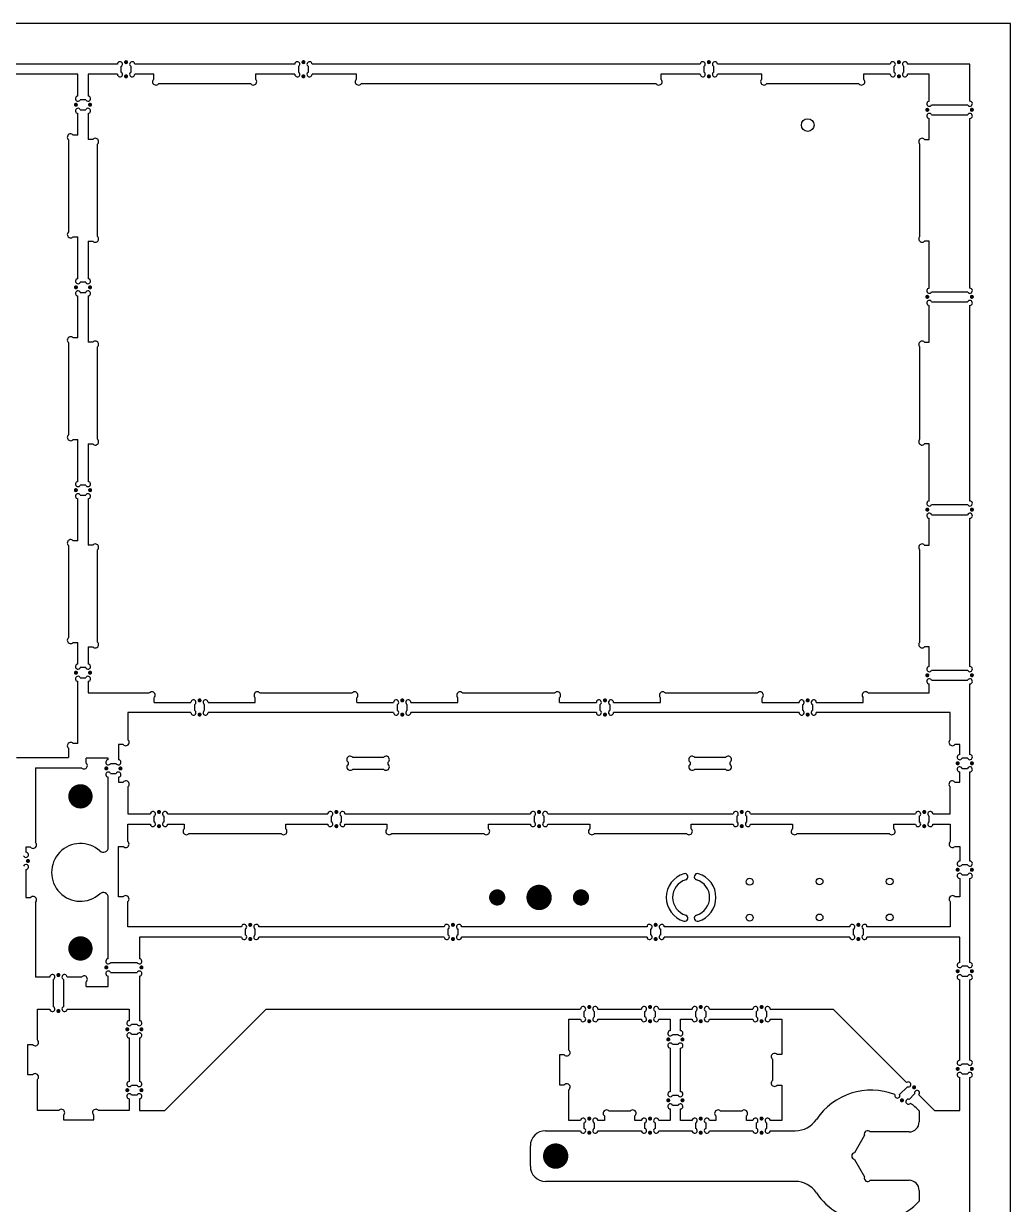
# Model space of a CAD drawing. Extents: x 0 to 18, y 0 to 24.
# Drawn here: x 8.26 to 18, y 12.36 to 24 of the extents above; entities that cross this region are included whole.
import ezdxf

# ---------------------------------------------------------------- set-up
doc = ezdxf.new("R2010")
doc.units = 0
doc.layers.add('20', color=7, linetype='CONTINUOUS')

msp = doc.modelspace()

# ---------------------------------------------------------------- linework, layer by layer
at = {"layer": '20'}
for p, q in [((18, 24), (0, 24)), ((18, 0), (18, 24)), ((9.19, 23.6), (7.835, 23.6)), ((9.19, 23.6), (9.19, 23.6)), ((9.225, 23.577087), (9.225, 23.522913)), ((9.325, 23.522913), (9.325, 23.577087)), ((10.94, 23.6), (9.36, 23.6)), ((10.94, 23.6), (10.94, 23.6)), ((10.975, 23.577087), (10.975, 23.522913)), ((11.075, 23.522913), (11.075, 23.577087)), ((14.94, 23.6), (11.11, 23.6)), ((14.94, 23.6), (14.94, 23.6)), ((14.975, 23.577087), (14.975, 23.522913)), ((15.075, 23.522913), (15.075, 23.577087)), ((16.815, 23.6), (15.11, 23.6)), ((16.815, 23.6), (16.815, 23.6)), ((16.85, 23.577087), (16.85, 23.522913)), ((16.95, 23.522913), (16.95, 23.577087)), ((17.6, 23.6), (16.985, 23.6)), ((17.6, 23.235), (17.6, 23.6)), ((8.8, 23.5), (7.835, 23.5)), ((8.8, 23.285), (8.8, 23.5)), ((9.19, 23.5), (8.9, 23.5)), ((8.9, 23.5), (8.9, 23.285)), ((9.549, 23.5), (9.36, 23.5)), ((9.36, 23.5), (9.36, 23.5)), ((9.549, 23.453249), (9.549, 23.5)), ((10.504751, 23.407), (9.595249, 23.407)), ((10.551, 23.5), (10.551, 23.453249)), ((10.94, 23.5), (10.551, 23.5)), ((11.549, 23.5), (11.11, 23.5)), ((11.11, 23.5), (11.11, 23.5)), ((11.549, 23.453249), (11.549, 23.5)), ((14.504751, 23.407), (11.595249, 23.407)), ((14.551, 23.5), (14.551, 23.453249)), ((14.94, 23.5), (14.551, 23.5)), ((15.549, 23.5), (15.11, 23.5)), ((15.11, 23.5), (15.11, 23.5)), ((15.549, 23.453249), (15.549, 23.5)), ((16.504751, 23.407), (15.595249, 23.407)), ((16.551, 23.5), (16.551, 23.453249)), ((16.815, 23.5), (16.551, 23.5)), ((17.2, 23.5), (16.985, 23.5)), ((16.985, 23.5), (16.985, 23.5)), ((17.2, 23.235), (17.2, 23.5)), ((8.9, 23.285), (8.9, 23.285)), ((8.877087, 23.25), (8.822913, 23.25)), ((17.222913, 23.2), (17.577087, 23.2)), ((17.6, 23.235), (17.6, 23.235)), ((8.8, 22.901), (8.8, 23.115)), ((8.8, 23.115), (8.8, 23.115)), ((8.822913, 23.15), (8.877087, 23.15)), ((8.9, 23.115), (8.9, 22.858)), ((17.2, 22.858), (17.2, 23.065)), ((17.2, 23.065), (17.2, 23.065)), ((17.222913, 23.1), (17.577087, 23.1)), ((17.6, 21.391), (17.6, 23.065)), ((8.707, 22.8545), (8.707, 21.9455)), ((8.8, 22.901), (8.7535, 22.901)), ((8.9465, 22.858), (8.9, 22.858)), ((17.1535, 22.858), (17.2, 22.858)), ((8.993, 21.9025), (8.993, 22.8115)), ((17.107, 21.9025), (17.107, 22.8115)), ((8.7535, 21.899), (8.8, 21.899)), ((8.8, 21.485), (8.8, 21.899)), ((8.9, 21.856), (8.9465, 21.856)), ((8.9, 21.856), (8.9, 21.485)), ((17.2, 21.856), (17.1535, 21.856)), ((17.2, 21.391), (17.2, 21.856)), ((8.877087, 21.45), (8.822913, 21.45)), ((8.9, 21.485), (8.9, 21.485)), ((8.8, 20.901), (8.8, 21.315)), ((8.8, 21.315), (8.8, 21.315)), ((8.822913, 21.35), (8.877087, 21.35)), ((8.9, 21.315), (8.9, 20.858)), ((17.222913, 21.356), (17.577087, 21.356)), ((17.6, 21.391), (17.6, 21.391)), ((17.2, 20.858), (17.2, 21.221)), ((17.2, 21.221), (17.2, 21.221)), ((17.222913, 21.256), (17.577087, 21.256)), ((17.6, 19.293), (17.6, 21.221)), ((8.707, 20.8545), (8.707, 19.9455)), ((8.8, 20.901), (8.7535, 20.901)), ((8.9465, 20.858), (8.9, 20.858)), ((17.1535, 20.858), (17.2, 20.858)), ((8.993, 19.9025), (8.993, 20.8115)), ((17.107, 19.9025), (17.107, 20.8115)), ((8.7535, 19.899), (8.8, 19.899)), ((8.8, 19.485), (8.8, 19.899)), ((8.9, 19.856), (8.9465, 19.856)), ((8.9, 19.856), (8.9, 19.485)), ((17.2, 19.856), (17.1535, 19.856)), ((17.2, 19.293), (17.2, 19.856)), ((8.877087, 19.45), (8.822913, 19.45)), ((8.9, 19.485), (8.9, 19.485)), ((8.822913, 19.35), (8.877087, 19.35)), ((8.8, 18.901), (8.8, 19.315)), ((8.8, 19.315), (8.8, 19.315)), ((8.9, 19.315), (8.9, 18.858)), ((17.222913, 19.258), (17.577087, 19.258)), ((17.6, 19.293), (17.6, 19.293)), ((17.2, 18.858), (17.2, 19.123)), ((17.2, 19.123), (17.2, 19.123)), ((17.222913, 19.158), (17.577087, 19.158)), ((17.6, 17.66), (17.6, 19.123)), ((8.8, 18.901), (8.7535, 18.901)), ((8.707, 18.8545), (8.707, 17.9455)), ((8.9465, 18.858), (8.9, 18.858)), ((8.993, 17.9025), (8.993, 18.8115)), ((17.107, 17.9025), (17.107, 18.8115)), ((17.1535, 18.858), (17.2, 18.858)), ((8.7535, 17.899), (8.8, 17.899)), ((8.8, 17.685), (8.8, 17.899)), ((8.9, 17.856), (8.9465, 17.856)), ((8.9, 17.856), (8.9, 17.685)), ((17.2, 17.856), (17.1535, 17.856)), ((17.2, 17.66), (17.2, 17.856)), ((8.877087, 17.65), (8.822913, 17.65)), ((8.9, 17.685), (8.9, 17.685)), ((17.222913, 17.625), (17.577087, 17.625)), ((17.6, 17.66), (17.6, 17.66)), ((8.8, 16.901), (8.8, 17.515)), ((8.8, 17.515), (8.8, 17.515)), ((8.822913, 17.55), (8.877087, 17.55)), ((8.9, 17.515), (8.9, 17.4)), ((17.2, 17.4), (17.2, 17.49)), ((17.2, 17.49), (17.2, 17.49)), ((17.222913, 17.525), (17.577087, 17.525)), ((17.6, 16.792), (17.6, 17.49)), ((8.9, 17.4), (9.5045, 17.4)), ((9.551, 17.307), (9.551, 17.3535)), ((10.549, 17.307), (10.549, 17.3535)), ((10.5955, 17.4), (11.5045, 17.4)), ((11.551, 17.307), (11.551, 17.3535)), ((12.549, 17.307), (12.549, 17.3535)), ((12.5955, 17.4), (13.5045, 17.4)), ((13.551, 17.307), (13.551, 17.3535)), ((14.549, 17.307), (14.549, 17.3535)), ((14.5955, 17.4), (15.5045, 17.4)), ((15.551, 17.307), (15.551, 17.3535)), ((16.549, 17.307), (16.549, 17.3535)), ((16.5955, 17.4), (17.2, 17.4)), ((9.551, 17.307), (9.915, 17.307)), ((9.915, 17.307), (9.915, 17.307)), ((9.95, 17.284087), (9.95, 17.229913)), ((10.05, 17.229913), (10.05, 17.284087)), ((10.085, 17.307), (10.549, 17.307)), ((11.551, 17.307), (11.915, 17.307)), ((11.915, 17.307), (11.915, 17.307)), ((11.95, 17.284087), (11.95, 17.229913)), ((12.05, 17.229913), (12.05, 17.284087)), ((12.085, 17.307), (12.549, 17.307)), ((13.551, 17.307), (13.915, 17.307)), ((13.915, 17.307), (13.915, 17.307)), ((13.95, 17.284087), (13.95, 17.229913)), ((14.05, 17.229913), (14.05, 17.284087)), ((14.085, 17.307), (14.549, 17.307)), ((15.551, 17.307), (15.915, 17.307)), ((15.915, 17.307), (15.915, 17.307)), ((15.95, 17.284087), (15.95, 17.229913)), ((16.05, 17.229913), (16.05, 17.284087)), ((16.085, 17.307), (16.549, 17.307)), ((9.293, 17.207), (9.293, 16.939749)), ((9.915, 17.207), (9.293, 17.207)), ((11.915, 17.207), (10.085, 17.207)), ((10.085, 17.207), (10.085, 17.207)), ((13.915, 17.207), (12.085, 17.207)), ((12.085, 17.207), (12.085, 17.207)), ((15.915, 17.207), (14.085, 17.207)), ((14.085, 17.207), (14.085, 17.207)), ((17.407, 17.207), (16.085, 17.207)), ((16.085, 17.207), (16.085, 17.207)), ((17.407, 16.939749), (17.407, 17.207)), ((8.8, 16.901), (8.7535, 16.901)), ((9.2, 16.8935), (9.2, 16.741)), ((9.246751, 16.8935), (9.2, 16.8935)), ((17.5, 16.8935), (17.453249, 16.8935)), ((17.5, 16.792), (17.5, 16.8935)), ((8.707, 16.8545), (8.707, 16.763)), ((17.6, 16.792), (17.6, 16.792)), ((8.1955, 16.763), (8.707, 16.763)), ((8.38, 16.663), (8.38, 15.9265)), ((8.38, 16.663), (8.8355, 16.663)), ((8.882, 16.7095), (8.882, 16.756)), ((9.1, 16.756), (8.882, 16.756)), ((9.1, 16.741), (9.1, 16.756)), ((9.122913, 16.706), (9.177087, 16.706)), ((9.2, 16.741), (9.2, 16.741)), ((11.465, 16.717251), (11.465, 16.696749)), ((11.813751, 16.7635), (11.511249, 16.7635)), ((11.511249, 16.6505), (11.813751, 16.6505)), ((11.86, 16.696749), (11.86, 16.717251)), ((14.84, 16.717251), (14.84, 16.696749)), ((15.188751, 16.7635), (14.886249, 16.7635)), ((14.886249, 16.6505), (15.188751, 16.6505)), ((15.235, 16.696749), (15.235, 16.717251)), ((17.577087, 16.757), (17.522913, 16.757)), ((17.522913, 16.657), (17.577087, 16.657)), ((9.1, 15.879193), (9.1, 16.571)), ((9.1, 16.571), (9.1, 16.571)), ((9.122913, 16.606), (9.177087, 16.606)), ((9.2, 16.571), (9.2, 16.5205)), ((17.5, 16.5205), (17.5, 16.622)), ((17.5, 16.622), (17.5, 16.622)), ((17.6, 15.742), (17.6, 16.622)), ((9.2, 16.5205), (9.246751, 16.5205)), ((9.293, 16.474251), (9.293, 16.207)), ((17.407, 16.207), (17.407, 16.474251)), ((17.453249, 16.5205), (17.5, 16.5205)), ((9.293, 16.207), (9.515, 16.207)), ((9.515, 16.207), (9.515, 16.207)), ((9.55, 16.184087), (9.55, 16.129913)), ((9.65, 16.129913), (9.65, 16.184087)), ((9.685, 16.207), (11.265, 16.207)), ((11.265, 16.207), (11.265, 16.207)), ((11.3, 16.184087), (11.3, 16.129913)), ((11.4, 16.129913), (11.4, 16.184087)), ((11.435, 16.207), (13.265, 16.207)), ((13.265, 16.207), (13.265, 16.207)), ((13.3, 16.184087), (13.3, 16.129913)), ((13.4, 16.129913), (13.4, 16.184087)), ((13.435, 16.207), (15.265, 16.207)), ((15.265, 16.207), (15.265, 16.207)), ((15.3, 16.184087), (15.3, 16.129913)), ((15.4, 16.129913), (15.4, 16.184087)), ((15.435, 16.207), (17.065, 16.207)), ((17.065, 16.207), (17.065, 16.207)), ((17.1, 16.184087), (17.1, 16.129913)), ((17.2, 16.129913), (17.2, 16.184087)), ((17.235, 16.207), (17.407, 16.207)), ((9.293, 15.9345), (9.293, 16.107)), ((9.293, 16.107), (9.515, 16.107)), ((9.685, 16.107), (9.685, 16.107)), ((9.685, 16.107), (9.849, 16.107)), ((9.849, 16.107), (9.849, 16.0605)), ((10.851, 16.0605), (10.851, 16.107)), ((10.851, 16.107), (11.265, 16.107)), ((11.435, 16.107), (11.435, 16.107)), ((11.435, 16.107), (11.849, 16.107)), ((11.849, 16.107), (11.849, 16.0605)), ((12.851, 16.0605), (12.851, 16.107)), ((12.851, 16.107), (13.265, 16.107)), ((13.435, 16.107), (13.435, 16.107)), ((13.435, 16.107), (13.849, 16.107)), ((13.849, 16.107), (13.849, 16.0605)), ((14.851, 16.0605), (14.851, 16.107)), ((14.851, 16.107), (15.265, 16.107)), ((15.435, 16.107), (15.435, 16.107)), ((15.435, 16.107), (15.849, 16.107)), ((15.849, 16.107), (15.849, 16.0605)), ((16.851, 16.0605), (16.851, 16.107)), ((16.851, 16.107), (17.065, 16.107)), ((17.235, 16.107), (17.235, 16.107)), ((17.235, 16.107), (17.407, 16.107)), ((17.407, 16.107), (17.407, 15.9345)), ((9.8955, 16.014), (10.8045, 16.014)), ((11.8955, 16.014), (12.8045, 16.014)), ((13.8955, 16.014), (14.8045, 16.014)), ((15.8955, 16.014), (16.8045, 16.014)), ((8.287, 15.88), (8.287, 15.829)), ((8.3335, 15.88), (8.287, 15.88)), ((9.2, 15.39), (9.2, 15.888)), ((9.2, 15.888), (9.2465, 15.888)), ((17.4535, 15.888), (17.5, 15.888)), ((17.5, 15.888), (17.5, 15.742)), ((8.287, 15.829), (8.287, 15.829)), ((17.6, 15.742), (17.6, 15.742)), ((8.287, 15.659), (8.287, 15.382)), ((17.577087, 15.707), (17.522913, 15.707)), ((17.522913, 15.607), (17.577087, 15.607)), ((17.5, 15.572), (17.5, 15.572)), ((17.5, 15.572), (17.5, 15.39)), ((17.6, 14.742), (17.6, 15.572)), ((8.287, 15.382), (8.3335, 15.382)), ((9.1, 14.779), (9.1, 15.382807)), ((9.2465, 15.39), (9.2, 15.39)), ((17.5, 15.39), (17.4535, 15.39)), ((8.38, 15.3355), (8.38, 14.599)), ((9.293, 15.094), (9.293, 15.3435)), ((17.407, 15.3435), (17.407, 15.094)), ((10.415, 15.094), (9.293, 15.094)), ((10.415, 15.094), (10.415, 15.094)), ((10.45, 15.071087), (10.45, 15.016913)), ((10.55, 15.016913), (10.55, 15.071087)), ((12.415, 15.094), (10.585, 15.094)), ((12.415, 15.094), (12.415, 15.094)), ((12.45, 15.071087), (12.45, 15.016913)), ((12.55, 15.016913), (12.55, 15.071087)), ((14.415, 15.094), (12.585, 15.094)), ((14.415, 15.094), (14.415, 15.094)), ((14.45, 15.071087), (14.45, 15.016913)), ((14.55, 15.016913), (14.55, 15.071087)), ((16.415, 15.094), (14.585, 15.094)), ((16.415, 15.094), (16.415, 15.094)), ((16.45, 15.071087), (16.45, 15.016913)), ((16.55, 15.016913), (16.55, 15.071087)), ((17.407, 15.094), (16.585, 15.094)), ((9.407, 14.994), (9.407, 14.779)), ((10.415, 14.994), (9.407, 14.994)), ((12.415, 14.994), (10.585, 14.994)), ((10.585, 14.994), (10.585, 14.994)), ((14.415, 14.994), (12.585, 14.994)), ((12.585, 14.994), (12.585, 14.994)), ((16.415, 14.994), (14.585, 14.994)), ((14.585, 14.994), (14.585, 14.994)), ((17.5, 14.994), (16.585, 14.994)), ((16.585, 14.994), (16.585, 14.994)), ((17.5, 14.742), (17.5, 14.994)), ((9.122913, 14.744), (9.384087, 14.744)), ((9.407, 14.779), (9.407, 14.779)), ((17.577087, 14.707), (17.522913, 14.707)), ((17.6, 14.742), (17.6, 14.742)), ((8.52275, 14.599), (8.38, 14.599)), ((8.52275, 14.599), (8.52275, 14.599)), ((8.55775, 14.306913), (8.55775, 14.576087)), ((8.65775, 14.576087), (8.65775, 14.306913)), ((8.8355, 14.599), (8.69275, 14.599)), ((9.1, 14.506), (9.1, 14.609)), ((9.1, 14.609), (9.1, 14.609)), ((9.122913, 14.644), (9.384087, 14.644)), ((9.407, 14.609), (9.407, 14.169)), ((17.5, 13.779), (17.5, 14.572)), ((17.5, 14.572), (17.5, 14.572)), ((17.522913, 14.607), (17.577087, 14.607)), ((17.6, 13.779), (17.6, 14.572)), ((8.882, 14.506), (8.882, 14.5525)), ((8.882, 14.506), (9.1, 14.506)), ((8.4, 13.9795), (8.4, 14.284)), ((8.4, 14.284), (8.52275, 14.284)), ((8.69275, 14.284), (8.69275, 14.284)), ((8.69275, 14.284), (9.307, 14.284)), ((9.307, 14.284), (9.307, 14.169)), ((9.657, 13.284), (10.657, 14.284)), ((10.657, 14.284), (13.759831, 14.284)), ((13.759831, 14.284), (13.759831, 14.284)), ((13.794831, 14.206913), (13.794831, 14.261087)), ((13.894831, 14.261087), (13.894831, 14.206913)), ((13.929831, 14.284), (14.359831, 14.284)), ((14.359831, 14.284), (14.359831, 14.284)), ((14.394831, 14.206913), (14.394831, 14.261087)), ((14.494831, 14.261087), (14.494831, 14.206913)), ((14.529831, 14.284), (14.859831, 14.284)), ((14.859831, 14.284), (14.859831, 14.284)), ((14.894831, 14.206913), (14.894831, 14.261087)), ((14.994831, 14.261087), (14.994831, 14.206913)), ((15.029831, 14.284), (15.459831, 14.284)), ((15.459831, 14.284), (15.459831, 14.284)), ((15.494831, 14.206913), (15.494831, 14.261087)), ((15.594831, 14.261087), (15.594831, 14.206913)), ((15.629831, 14.284), (16.25, 14.284)), ((16.25, 14.284), (16.976084, 13.557916)), ((9.329913, 14.134), (9.384087, 14.134)), ((9.407, 14.169), (9.407, 14.169)), ((13.644831, 13.8795), (13.644831, 14.184)), ((13.644831, 14.184), (13.759831, 14.184)), ((13.929831, 14.184), (13.929832, 14.184)), ((13.929832, 14.184), (14.359831, 14.184)), ((14.529831, 14.184), (14.529832, 14.184)), ((14.529832, 14.184), (14.644831, 14.184)), ((14.644831, 14.184), (14.644831, 14.069)), ((14.744831, 14.069), (14.744831, 14.184)), ((14.744831, 14.184), (14.859831, 14.184)), ((15.029831, 14.184), (15.029832, 14.184)), ((15.029832, 14.184), (15.459831, 14.184)), ((15.629831, 14.184), (15.629832, 14.184)), ((15.629832, 14.184), (15.744831, 14.184)), ((15.744831, 14.184), (15.744831, 13.835)), ((9.307, 13.999), (9.307, 13.999)), ((9.307, 13.999), (9.307, 13.569)), ((9.384087, 14.034), (9.329913, 14.034)), ((9.407, 13.999), (9.407, 13.569)), ((14.667744, 14.034), (14.721919, 14.034)), ((8.307, 13.635), (8.307, 13.933)), ((8.307, 13.933), (8.3535, 13.933)), ((14.644831, 13.899), (14.644831, 13.899)), ((14.644831, 13.899), (14.644831, 13.469)), ((14.721919, 13.934), (14.667744, 13.934)), ((14.744831, 13.469), (14.744831, 13.899)), ((13.551831, 13.833), (13.551831, 13.535)), ((13.598331, 13.833), (13.551831, 13.833)), ((15.651831, 13.7885), (15.651831, 13.5795)), ((15.744831, 13.835), (15.698331, 13.835)), ((17.522913, 13.744), (17.577087, 13.744)), ((17.6, 13.779), (17.6, 13.779)), ((8.3535, 13.635), (8.307, 13.635)), ((17.522913, 13.644), (17.577087, 13.644)), ((8.4, 13.284), (8.4, 13.5885)), ((9.329913, 13.534), (9.384087, 13.534)), ((9.407, 13.569), (9.407, 13.569)), ((13.551831, 13.535), (13.598331, 13.535)), ((15.698331, 13.533), (15.744831, 13.533)), ((15.744831, 13.533), (15.744831, 13.184)), ((16.907364, 13.439698), (16.984631, 13.516965)), ((17.5, 13.284), (17.5, 13.609)), ((17.5, 13.609), (17.5, 13.609)), ((17.6, 11.881218), (17.6, 13.609)), ((9.307, 13.399), (9.307, 13.399)), ((9.307, 13.399), (9.307, 13.284)), ((9.384087, 13.434), (9.329913, 13.434)), ((9.407, 13.399), (9.407, 13.284)), ((13.644831, 13.184), (13.644831, 13.4885)), ((14.667744, 13.434), (14.721919, 13.434)), ((17.055342, 13.446255), (17.002587, 13.3935)), ((17.096292, 13.437708), (17.25, 13.284)), ((8.6115, 13.284), (8.4, 13.284)), ((9.307, 13.284), (9.0025, 13.284)), ((9.407, 13.284), (9.657, 13.284)), ((14.249331, 13.277), (14.040331, 13.277)), ((14.644831, 13.299), (14.644831, 13.299)), ((14.644831, 13.299), (14.644831, 13.184)), ((14.721919, 13.334), (14.667744, 13.334)), ((14.744831, 13.184), (14.744831, 13.299)), ((15.349331, 13.277), (15.140331, 13.277)), ((17.1, 13.278781), (17.1, 13.17272)), ((17.25, 13.284), (17.5, 13.284)), ((8.658, 13.2375), (8.658, 13.191)), ((8.658, 13.191), (8.956, 13.191)), ((8.956, 13.191), (8.956, 13.2375)), ((13.759831, 13.184), (13.644831, 13.184)), ((13.759831, 13.184), (13.759831, 13.184)), ((13.794831, 13.106913), (13.794831, 13.161087)), ((13.894831, 13.161087), (13.894831, 13.106913)), ((13.993831, 13.184), (13.929831, 13.184)), ((13.993831, 13.2305), (13.993831, 13.184)), ((14.295831, 13.184), (14.295831, 13.2305)), ((14.359831, 13.184), (14.295831, 13.184)), ((14.359831, 13.184), (14.359831, 13.184)), ((14.394831, 13.106913), (14.394831, 13.161087)), ((14.494831, 13.161087), (14.494831, 13.106913)), ((14.644831, 13.184), (14.529831, 13.184)), ((14.859831, 13.184), (14.744831, 13.184)), ((14.859831, 13.184), (14.859831, 13.184)), ((14.894831, 13.106913), (14.894831, 13.161087)), ((14.994831, 13.161087), (14.994831, 13.106913)), ((15.093831, 13.184), (15.029831, 13.184)), ((15.093831, 13.2305), (15.093831, 13.184)), ((15.395831, 13.184), (15.395831, 13.2305)), ((15.459831, 13.184), (15.395831, 13.184)), ((15.459831, 13.184), (15.459831, 13.184)), ((15.494831, 13.106913), (15.494831, 13.161087)), ((15.594831, 13.161087), (15.594831, 13.106913)), ((15.744831, 13.184), (15.629831, 13.184)), ((13.413656, 13.084), (13.759831, 13.084)), ((13.929831, 13.084), (13.929832, 13.084)), ((13.929832, 13.084), (14.359831, 13.084)), ((14.529831, 13.084), (14.529832, 13.084)), ((14.529832, 13.084), (14.859831, 13.084)), ((15.029831, 13.084), (15.029832, 13.084)), ((15.029832, 13.084), (15.459831, 13.084)), ((15.629831, 13.084), (15.629832, 13.084)), ((15.629832, 13.084), (15.877675, 13.084)), ((16.560599, 13.040093), (16.461402, 12.86646)), ((17, 13.07272), (16.616816, 13.07272)), ((13.263656, 12.734), (13.263656, 12.934)), ((16.461402, 12.80154), (16.560599, 12.627907)), ((15.877675, 12.584), (13.413656, 12.584)), ((16.616816, 12.59528), (17, 12.59528)), ((17.1, 12.49528), (17.1, 12.389219))]:
    msp.add_line(p, q, dxfattribs=at)
for points, const_width in [([(9.275, 23.61, 1), (9.275, 23.63, 1), (9.275, 23.61)], 0.02), ([(11.025, 23.61, 1), (11.025, 23.63, 1), (11.025, 23.61)], 0.02), ([(15.025, 23.61, 1), (15.025, 23.63, 1), (15.025, 23.61)], 0.02), ([(16.9, 23.61, 1), (16.9, 23.63, 1), (16.9, 23.61)], 0.02), ([(9.275, 23.47, 1), (9.275, 23.49, 1), (9.275, 23.47)], 0.02), ([(11.025, 23.47, 1), (11.025, 23.49, 1), (11.025, 23.47)], 0.02), ([(15.025, 23.47, 1), (15.025, 23.49, 1), (15.025, 23.47)], 0.02), ([(16.9, 23.47, 1), (16.9, 23.49, 1), (16.9, 23.47)], 0.02), ([(8.78, 23.19, 1), (8.78, 23.21, 1), (8.78, 23.19)], 0.02), ([(8.92, 23.19, 1), (8.92, 23.21, 1), (8.92, 23.19)], 0.02), ([(17.18, 23.14, 1), (17.18, 23.16, 1), (17.18, 23.14)], 0.02), ([(17.62, 23.14, 1), (17.62, 23.16, 1), (17.62, 23.14)], 0.02), ([(8.78, 21.39, 1), (8.78, 21.41, 1), (8.78, 21.39)], 0.02), ([(8.92, 21.39, 1), (8.92, 21.41, 1), (8.92, 21.39)], 0.02), ([(17.18, 21.296, 1), (17.18, 21.316, 1), (17.18, 21.296)], 0.02), ([(17.62, 21.296, 1), (17.62, 21.316, 1), (17.62, 21.296)], 0.02), ([(8.78, 19.39, 1), (8.78, 19.41, 1), (8.78, 19.39)], 0.02), ([(8.92, 19.39, 1), (8.92, 19.41, 1), (8.92, 19.39)], 0.02), ([(17.18, 19.198, 1), (17.18, 19.218, 1), (17.18, 19.198)], 0.02), ([(17.62, 19.198, 1), (17.62, 19.218, 1), (17.62, 19.198)], 0.02), ([(8.78, 17.59, 1), (8.78, 17.61, 1), (8.78, 17.59)], 0.02), ([(8.92, 17.59, 1), (8.92, 17.61, 1), (8.92, 17.59)], 0.02), ([(17.18, 17.565, 1), (17.18, 17.585, 1), (17.18, 17.565)], 0.02), ([(17.62, 17.565, 1), (17.62, 17.585, 1), (17.62, 17.565)], 0.02), ([(10, 17.317, 1), (10, 17.337, 1), (10, 17.317)], 0.02), ([(12, 17.317, 1), (12, 17.337, 1), (12, 17.317)], 0.02), ([(14, 17.317, 1), (14, 17.337, 1), (14, 17.317)], 0.02), ([(16, 17.317, 1), (16, 17.337, 1), (16, 17.317)], 0.02), ([(10, 17.177, 1), (10, 17.197, 1), (10, 17.177)], 0.02), ([(12, 17.177, 1), (12, 17.197, 1), (12, 17.177)], 0.02), ([(14, 17.177, 1), (14, 17.197, 1), (14, 17.177)], 0.02), ([(16, 17.177, 1), (16, 17.197, 1), (16, 17.177)], 0.02), ([(9.08, 16.646, 1), (9.08, 16.666, 1), (9.08, 16.646)], 0.02), ([(9.22, 16.646, 1), (9.22, 16.666, 1), (9.22, 16.646)], 0.02), ([(17.48, 16.697, 1), (17.48, 16.717, 1), (17.48, 16.697)], 0.02), ([(17.62, 16.697, 1), (17.62, 16.717, 1), (17.62, 16.697)], 0.02), ([(8.825, 16.321, 1), (8.825, 16.441, 1), (8.825, 16.321)], 0.12), ([(9.6, 16.217, 1), (9.6, 16.237, 1), (9.6, 16.217)], 0.02), ([(11.35, 16.217, 1), (11.35, 16.237, 1), (11.35, 16.217)], 0.02), ([(13.35, 16.217, 1), (13.35, 16.237, 1), (13.35, 16.217)], 0.02), ([(15.35, 16.217, 1), (15.35, 16.237, 1), (15.35, 16.217)], 0.02), ([(17.15, 16.217, 1), (17.15, 16.237, 1), (17.15, 16.217)], 0.02), ([(9.6, 16.077, 1), (9.6, 16.097, 1), (9.6, 16.077)], 0.02), ([(11.35, 16.077, 1), (11.35, 16.097, 1), (11.35, 16.077)], 0.02), ([(13.35, 16.077, 1), (13.35, 16.097, 1), (13.35, 16.077)], 0.02), ([(15.35, 16.077, 1), (15.35, 16.097, 1), (15.35, 16.077)], 0.02), ([(17.15, 16.077, 1), (17.15, 16.097, 1), (17.15, 16.077)], 0.02), ([(8.307, 15.734, 1), (8.307, 15.754, 1), (8.307, 15.734)], 0.02), ([(17.48, 15.647, 1), (17.48, 15.667, 1), (17.48, 15.647)], 0.02), ([(17.62, 15.647, 1), (17.62, 15.667, 1), (17.62, 15.647)], 0.02), ([(13.35, 15.321697, 1), (13.35, 15.446697, 1), (13.35, 15.321697)], 0.125), ([(12.936614, 15.344197, 1), (12.936614, 15.424197, 1), (12.936614, 15.344197)], 0.08), ([(13.763386, 15.344197, 1), (13.763386, 15.424197, 1), (13.763386, 15.344197)], 0.08), ([(10.5, 15.104, 1), (10.5, 15.124, 1), (10.5, 15.104)], 0.02), ([(12.5, 15.104, 1), (12.5, 15.124, 1), (12.5, 15.104)], 0.02), ([(14.5, 15.104, 1), (14.5, 15.124, 1), (14.5, 15.104)], 0.02), ([(16.5, 15.104, 1), (16.5, 15.124, 1), (16.5, 15.104)], 0.02), ([(8.825, 14.821, 1), (8.825, 14.941, 1), (8.825, 14.821)], 0.12), ([(10.5, 14.964, 1), (10.5, 14.984, 1), (10.5, 14.964)], 0.02), ([(12.5, 14.964, 1), (12.5, 14.984, 1), (12.5, 14.964)], 0.02), ([(14.5, 14.964, 1), (14.5, 14.984, 1), (14.5, 14.964)], 0.02), ([(16.5, 14.964, 1), (16.5, 14.984, 1), (16.5, 14.964)], 0.02), ([(9.08, 14.684, 1), (9.08, 14.704, 1), (9.08, 14.684)], 0.02), ([(9.427, 14.684, 1), (9.427, 14.704, 1), (9.427, 14.684)], 0.02), ([(17.48, 14.647, 1), (17.48, 14.667, 1), (17.48, 14.647)], 0.02), ([(17.62, 14.647, 1), (17.62, 14.667, 1), (17.62, 14.647)], 0.02), ([(8.60775, 14.609, 1), (8.60775, 14.629, 1), (8.60775, 14.609)], 0.02), ([(13.844831, 14.294, 1), (13.844831, 14.314, 1), (13.844831, 14.294)], 0.02), ([(14.444831, 14.294, 1), (14.444831, 14.314, 1), (14.444831, 14.294)], 0.02), ([(14.944831, 14.294, 1), (14.944831, 14.314, 1), (14.944831, 14.294)], 0.02), ([(15.544831, 14.294, 1), (15.544831, 14.314, 1), (15.544831, 14.294)], 0.02), ([(8.60775, 14.254, 1), (8.60775, 14.274, 1), (8.60775, 14.254)], 0.02), ([(9.287, 14.074, 1), (9.287, 14.094, 1), (9.287, 14.074)], 0.02), ([(9.427, 14.074, 1), (9.427, 14.094, 1), (9.427, 14.074)], 0.02), ([(13.844831, 14.154, 1), (13.844831, 14.174, 1), (13.844831, 14.154)], 0.02), ([(14.444831, 14.154, 1), (14.444831, 14.174, 1), (14.444831, 14.154)], 0.02), ([(14.944831, 14.154, 1), (14.944831, 14.174, 1), (14.944831, 14.154)], 0.02), ([(15.544831, 14.154, 1), (15.544831, 14.174, 1), (15.544831, 14.154)], 0.02), ([(14.624831, 13.974, 1), (14.624831, 13.994, 1), (14.624831, 13.974)], 0.02), ([(14.764831, 13.974, 1), (14.764831, 13.994, 1), (14.764831, 13.974)], 0.02), ([(17.48, 13.684, 1), (17.48, 13.704, 1), (17.48, 13.684)], 0.02), ([(17.62, 13.684, 1), (17.62, 13.704, 1), (17.62, 13.684)], 0.02), ([(17.05033, 13.501954, 1), (17.05033, 13.521954, 1), (17.05033, 13.501954)], 0.02), ([(9.287, 13.474, 1), (9.287, 13.494, 1), (9.287, 13.474)], 0.02), ([(9.427, 13.474, 1), (9.427, 13.494, 1), (9.427, 13.474)], 0.02), ([(14.624831, 13.374, 1), (14.624831, 13.394, 1), (14.624831, 13.374)], 0.02), ([(14.764831, 13.374, 1), (14.764831, 13.394, 1), (14.764831, 13.374)], 0.02), ([(16.92976, 13.373554, 1), (16.92976, 13.393554, 1), (16.92976, 13.373554)], 0.02), ([(13.844831, 13.194, 1), (13.844831, 13.214, 1), (13.844831, 13.194)], 0.02), ([(14.444831, 13.194, 1), (14.444831, 13.214, 1), (14.444831, 13.194)], 0.02), ([(14.944831, 13.194, 1), (14.944831, 13.214, 1), (14.944831, 13.194)], 0.02), ([(15.544831, 13.194, 1), (15.544831, 13.214, 1), (15.544831, 13.194)], 0.02), ([(13.844831, 13.054, 1), (13.844831, 13.074, 1), (13.844831, 13.054)], 0.02), ([(14.444831, 13.054, 1), (14.444831, 13.074, 1), (14.444831, 13.054)], 0.02), ([(14.944831, 13.054, 1), (14.944831, 13.074, 1), (14.944831, 13.054)], 0.02), ([(15.544831, 13.054, 1), (15.544831, 13.074, 1), (15.544831, 13.054)], 0.02), ([(13.513656, 12.7715, 1), (13.513656, 12.8965, 1), (13.513656, 12.7715)], 0.125)]:
    msp.add_lwpolyline(points, format="xyb", dxfattribs=dict(at, const_width=const_width))
for centre, radius in [((16, 23), 0.0625), ((15.427, 15.539165), 0.033465), ((16.117, 15.541165), 0.033465), ((16.809, 15.541165), 0.033465), ((15.427, 15.184835), 0.033465), ((16.117, 15.186835), 0.033465), ((16.809, 15.186835), 0.033465)]:
    msp.add_circle(centre, radius, dxfattribs=at)
for centre, radius, start, end in [((9.215, 23.6), 0.025, 293.578049, 179.999997), ((9.215, 23.5), 0.025, 180.000011, 66.421846), ((9.335, 23.6), 0.025, 0.000011, 246.421846), ((9.335, 23.5), 0.025, 113.578049, 359.999997), ((10.965, 23.6), 0.025, 293.578049, 179.999997), ((10.965, 23.5), 0.025, 180.000011, 66.421846), ((11.085, 23.6), 0.025, 0.000011, 246.421846), ((11.085, 23.5), 0.025, 113.578049, 359.999997), ((14.965, 23.6), 0.025, 293.578049, 179.999997), ((14.965, 23.5), 0.025, 180.000011, 66.421846), ((15.085, 23.6), 0.025, 0.000011, 246.421846), ((15.085, 23.5), 0.025, 113.578049, 359.999997), ((16.84, 23.6), 0.025, 293.578049, 179.999997), ((16.84, 23.5), 0.025, 180.000011, 66.421846), ((16.96, 23.6), 0.025, 0.000011, 246.421846), ((16.96, 23.5), 0.025, 113.578049, 359.999997), ((9.569, 23.427), 0.033, 127.305243, 322.694757), ((10.531, 23.427), 0.033, 217.305243, 52.694757), ((11.569, 23.427), 0.033, 127.305243, 322.694757), ((14.531, 23.427), 0.033, 217.305243, 52.694757), ((15.569, 23.427), 0.033, 127.305243, 322.694757), ((16.531, 23.427), 0.033, 217.305243, 52.694757), ((8.8, 23.26), 0.025, 90.000011, 336.421846), ((8.9, 23.26), 0.025, 203.578049, 89.999997), ((17.2, 23.21), 0.025, 90.000011, 336.421846), ((17.6, 23.21), 0.025, 203.578049, 89.999997), ((8.8, 23.14), 0.025, 23.578049, 269.999997), ((8.9, 23.14), 0.025, 270.000011, 156.421846), ((17.2, 23.09), 0.025, 23.578049, 269.999997), ((17.6, 23.09), 0.025, 270.000011, 156.421846), ((8.728266, 22.879734), 0.033, 40.121959, 229.878041), ((8.971734, 22.836734), 0.033, 310.121959, 139.878041), ((17.128266, 22.836734), 0.033, 40.121959, 229.878041), ((8.728266, 21.920266), 0.033, 130.121959, 319.878041), ((8.971734, 21.877266), 0.033, 220.121959, 49.878041), ((17.128266, 21.877266), 0.033, 130.121959, 319.878041), ((8.8, 21.46), 0.025, 90.000011, 336.421846), ((8.9, 21.46), 0.025, 203.578049, 89.999997), ((8.8, 21.34), 0.025, 23.578049, 269.999997), ((8.9, 21.34), 0.025, 270.000011, 156.421846), ((17.2, 21.366), 0.025, 90.000011, 336.421846), ((17.6, 21.366), 0.025, 203.578049, 89.999997), ((17.2, 21.246), 0.025, 23.578049, 269.999997), ((17.6, 21.246), 0.025, 270.000011, 156.421846), ((8.728266, 20.879734), 0.033, 40.121959, 229.878041), ((8.971734, 20.836734), 0.033, 310.121959, 139.878041), ((17.128266, 20.836734), 0.033, 40.121959, 229.878041), ((8.728266, 19.920266), 0.033, 130.121959, 319.878041), ((8.971734, 19.877266), 0.033, 220.121959, 49.878041), ((17.128266, 19.877266), 0.033, 130.121959, 319.878041), ((8.8, 19.46), 0.025, 90.000011, 336.421846), ((8.9, 19.46), 0.025, 203.578049, 89.999997), ((8.8, 19.34), 0.025, 23.578049, 269.999997), ((8.9, 19.34), 0.025, 270.000011, 156.421846), ((17.2, 19.268), 0.025, 90.000011, 336.421846), ((17.6, 19.268), 0.025, 203.578049, 89.999997), ((17.2, 19.148), 0.025, 23.578049, 269.999997), ((17.6, 19.148), 0.025, 270.000011, 156.421846), ((8.728266, 18.879734), 0.033, 40.121959, 229.878041), ((8.971734, 18.836734), 0.033, 310.121959, 139.878041), ((17.128266, 18.836734), 0.033, 40.121959, 229.878041), ((8.728266, 17.920266), 0.033, 130.121959, 319.878041), ((8.971734, 17.877266), 0.033, 220.121959, 49.878041), ((17.128266, 17.877266), 0.033, 130.121959, 319.878041), ((8.8, 17.66), 0.025, 90.000011, 336.421846), ((8.9, 17.66), 0.025, 203.578049, 89.999997), ((17.2, 17.635), 0.025, 90.000011, 336.421846), ((17.6, 17.635), 0.025, 203.578049, 89.999997), ((8.8, 17.54), 0.025, 23.578049, 269.999997), ((8.9, 17.54), 0.025, 270.000011, 156.421846), ((17.2, 17.515), 0.025, 23.578049, 269.999997), ((17.6, 17.515), 0.025, 270.000011, 156.421846), ((9.529734, 17.378734), 0.033, 310.121959, 139.878041), ((10.570266, 17.378734), 0.033, 40.121959, 229.878041), ((11.529734, 17.378734), 0.033, 310.121959, 139.878041), ((12.570266, 17.378734), 0.033, 40.121959, 229.878041), ((13.529734, 17.378734), 0.033, 310.121959, 139.878041), ((14.570266, 17.378734), 0.033, 40.121959, 229.878041), ((15.529734, 17.378734), 0.033, 310.121959, 139.878041), ((16.570266, 17.378734), 0.033, 40.121959, 229.878041), ((9.94, 17.307), 0.025, 293.578049, 179.999997), ((10.06, 17.307), 0.025, 0.000011, 246.421846), ((11.94, 17.307), 0.025, 293.578049, 179.999997), ((12.06, 17.307), 0.025, 0.000011, 246.421846), ((13.94, 17.307), 0.025, 293.578049, 179.999997), ((14.06, 17.307), 0.025, 0.000011, 246.421846), ((15.94, 17.307), 0.025, 293.578049, 179.999997), ((16.06, 17.307), 0.025, 0.000011, 246.421846), ((9.94, 17.207), 0.025, 180.000011, 66.421846), ((10.06, 17.207), 0.025, 113.578049, 359.999997), ((11.94, 17.207), 0.025, 180.000011, 66.421846), ((12.06, 17.207), 0.025, 113.578049, 359.999997), ((13.94, 17.207), 0.025, 180.000011, 66.421846), ((14.06, 17.207), 0.025, 113.578049, 359.999997), ((15.94, 17.207), 0.025, 180.000011, 66.421846), ((16.06, 17.207), 0.025, 113.578049, 359.999997), ((8.728266, 16.879734), 0.033, 40.121959, 229.878041), ((9.273, 16.9135), 0.033, 217.305243, 52.694757), ((17.427, 16.9135), 0.033, 127.305243, 322.694757), ((11.485, 16.7435), 0.033, 37.305243, 232.694757), ((11.84, 16.7435), 0.033, 307.305243, 142.694757), ((14.86, 16.7435), 0.033, 37.305243, 232.694757), ((15.215, 16.7435), 0.033, 307.305243, 142.694757), ((17.5, 16.767), 0.025, 90.000011, 336.421846), ((17.6, 16.767), 0.025, 203.578049, 89.999997), ((8.860734, 16.684266), 0.033, 220.121959, 49.878041), ((9.1, 16.716), 0.025, 90.000011, 336.421846), ((9.2, 16.716), 0.025, 203.578049, 89.999997), ((11.485, 16.6705), 0.033, 127.305243, 322.694757), ((11.84, 16.6705), 0.033, 217.305243, 52.694757), ((14.86, 16.6705), 0.033, 127.305243, 322.694757), ((15.215, 16.6705), 0.033, 217.305243, 52.694757), ((17.5, 16.647), 0.025, 23.578049, 269.999997), ((17.6, 16.647), 0.025, 270.000011, 156.421846), ((9.1, 16.596), 0.025, 23.578049, 269.999997), ((9.2, 16.596), 0.025, 270.000011, 156.421846), ((9.273, 16.5005), 0.033, 307.305243, 142.694757), ((17.427, 16.5005), 0.033, 37.305243, 232.694757), ((9.54, 16.207), 0.025, 293.578049, 179.999997), ((9.66, 16.207), 0.025, 0.000011, 246.421846), ((11.29, 16.207), 0.025, 293.578049, 179.999997), ((11.41, 16.207), 0.025, 0.000011, 246.421846), ((13.29, 16.207), 0.025, 293.578049, 179.999997), ((13.41, 16.207), 0.025, 0.000011, 246.421846), ((15.29, 16.207), 0.025, 293.578049, 179.999997), ((15.41, 16.207), 0.025, 0.000011, 246.421846), ((17.09, 16.207), 0.025, 293.578049, 179.999997), ((17.21, 16.207), 0.025, 0.000011, 246.421846), ((9.54, 16.107), 0.025, 180.000011, 66.421846), ((9.66, 16.107), 0.025, 113.578049, 359.999997), ((11.29, 16.107), 0.025, 180.000011, 66.421846), ((11.41, 16.107), 0.025, 113.578049, 359.999997), ((13.29, 16.107), 0.025, 180.000011, 66.421846), ((13.41, 16.107), 0.025, 113.578049, 359.999997), ((15.29, 16.107), 0.025, 180.000011, 66.421846), ((15.41, 16.107), 0.025, 113.578049, 359.999997), ((17.09, 16.107), 0.025, 180.000011, 66.421846), ((17.21, 16.107), 0.025, 113.578049, 359.999997), ((9.870266, 16.035266), 0.033, 130.121959, 319.878041), ((10.829734, 16.035266), 0.033, 220.121959, 49.878041), ((11.870266, 16.035266), 0.033, 130.121959, 319.878041), ((12.829734, 16.035266), 0.033, 220.121959, 49.878041), ((13.870266, 16.035266), 0.033, 130.121959, 319.878041), ((14.829734, 16.035266), 0.033, 220.121959, 49.878041), ((15.870266, 16.035266), 0.033, 130.121959, 319.878041), ((16.829734, 16.035266), 0.033, 220.121959, 49.878041), ((8.358734, 15.901266), 0.033, 220.121959, 49.878041), ((8.825, 15.631), 0.285, 47.806118, 312.193882), ((9.05, 15.879194), 0.05, 227.805999, 359.999716), ((9.271734, 15.909266), 0.033, 220.121959, 49.878041), ((17.428266, 15.909266), 0.033, 130.121959, 319.878041), ((8.287, 15.804), 0.025, 203.578049, 89.999997), ((17.5, 15.717), 0.025, 90.000011, 336.421846), ((17.6, 15.717), 0.025, 203.578049, 89.999997), ((8.287, 15.684), 0.025, 270.000011, 156.421846), ((14.85, 15.384197), 0.245, 107.00154, 252.99846), ((14.7875, 15.588605), 0.03125, 287.001448, 107.001448), ((14.9125, 15.588605), 0.03125, 72.998552, 252.998552), ((14.85, 15.384197), 0.245, 287.00154, 72.99846), ((17.5, 15.597), 0.025, 23.578049, 269.999997), ((17.6, 15.597), 0.025, 270.000011, 156.421846), ((14.85, 15.384197), 0.1825, 107.001572, 252.998428), ((14.85, 15.384197), 0.1825, 287.001572, 72.998428), ((8.358734, 15.360734), 0.033, 310.121959, 139.878041), ((9.05, 15.382807), 0.05, 359.999986, 132.194174), ((9.271734, 15.368734), 0.033, 310.121959, 139.878041), ((17.428266, 15.368734), 0.033, 40.121959, 229.878041), ((14.7875, 15.179788), 0.03125, 252.998552, 72.998552), ((14.9125, 15.179788), 0.03125, 107.001448, 287.001448), ((10.44, 15.094), 0.025, 293.578049, 179.999997), ((10.56, 15.094), 0.025, 0.000011, 246.421846), ((12.44, 15.094), 0.025, 293.578049, 179.999997), ((12.56, 15.094), 0.025, 0.000011, 246.421846), ((14.44, 15.094), 0.025, 293.578049, 179.999997), ((14.56, 15.094), 0.025, 0.000011, 246.421846), ((16.44, 15.094), 0.025, 293.578049, 179.999997), ((16.56, 15.094), 0.025, 0.000011, 246.421846), ((10.44, 14.994), 0.025, 180.000011, 66.421846), ((10.56, 14.994), 0.025, 113.578049, 359.999997), ((12.44, 14.994), 0.025, 180.000011, 66.421846), ((12.56, 14.994), 0.025, 113.578049, 359.999997), ((14.44, 14.994), 0.025, 180.000011, 66.421846), ((14.56, 14.994), 0.025, 113.578049, 359.999997), ((16.44, 14.994), 0.025, 180.000011, 66.421846), ((16.56, 14.994), 0.025, 113.578049, 359.999997), ((9.1, 14.754), 0.025, 90.000011, 336.421846), ((9.407, 14.754), 0.025, 203.578049, 89.999997), ((17.5, 14.717), 0.025, 90.000011, 336.421846), ((17.6, 14.717), 0.025, 203.578049, 89.999997), ((8.54775, 14.599), 0.025, 293.578049, 179.999997), ((8.66775, 14.599), 0.025, 0.000011, 246.421846), ((8.860734, 14.577734), 0.033, 310.121959, 139.878041), ((9.1, 14.634), 0.025, 23.578049, 269.999997), ((9.407, 14.634), 0.025, 270.000011, 156.421846), ((17.5, 14.597), 0.025, 23.578049, 269.999997), ((17.6, 14.597), 0.025, 270.000011, 156.421846), ((8.54775, 14.284), 0.025, 180.000011, 66.421846), ((8.66775, 14.284), 0.025, 113.578049, 359.999997), ((13.784831, 14.284), 0.025, 293.578049, 179.999997), ((13.784831, 14.184), 0.025, 180.000011, 66.421846), ((13.904831, 14.284), 0.025, 0.000011, 246.421846), ((13.904831, 14.184), 0.025, 113.578049, 359.999997), ((14.384831, 14.284), 0.025, 293.578049, 179.999997), ((14.384831, 14.184), 0.025, 180.000011, 66.421846), ((14.504831, 14.284), 0.025, 0.000011, 246.421846), ((14.504831, 14.184), 0.025, 113.578049, 359.999997), ((14.884831, 14.284), 0.025, 293.578049, 179.999997), ((14.884831, 14.184), 0.025, 180.000011, 66.421846), ((15.004831, 14.284), 0.025, 0.000011, 246.421846), ((15.004831, 14.184), 0.025, 113.578049, 359.999997), ((15.484831, 14.284), 0.025, 293.578049, 179.999997), ((15.484831, 14.184), 0.025, 180.000011, 66.421846), ((15.604831, 14.284), 0.025, 0.000011, 246.421846), ((15.604831, 14.184), 0.025, 113.578049, 359.999997), ((9.307, 14.144), 0.025, 90.000011, 336.421846), ((9.407, 14.144), 0.025, 203.578049, 89.999997), ((8.378734, 13.954266), 0.033, 220.121959, 49.878041), ((9.307, 14.024), 0.025, 23.578049, 269.999997), ((9.407, 14.024), 0.025, 270.000011, 156.421846), ((14.644831, 14.044), 0.025, 90.000011, 336.421846), ((14.744831, 14.044), 0.025, 203.578154, 89.999989), ((13.623566, 13.854266), 0.033, 220.121959, 49.878041), ((14.644831, 13.924), 0.025, 23.578049, 269.999997), ((14.744831, 13.924), 0.025, 270.000011, 156.421846), ((15.673097, 13.813734), 0.033, 40.121959, 229.878041), ((17.5, 13.754), 0.025, 90.000011, 336.421846), ((17.6, 13.754), 0.025, 203.578049, 89.999997), ((8.378734, 13.613734), 0.033, 310.121959, 139.878041), ((17.5, 13.634), 0.025, 23.578049, 269.999997), ((17.6, 13.634), 0.025, 270.000011, 156.421846), ((9.307, 13.544), 0.025, 90.000011, 336.421846), ((9.407, 13.544), 0.025, 203.578049, 89.999997), ((13.623566, 13.513734), 0.033, 310.121959, 139.878041), ((15.673097, 13.554266), 0.033, 130.121959, 319.878041), ((16.993762, 13.540238), 0.025, 248.57846, 135.000046), ((9.307, 13.424), 0.025, 23.578049, 269.999997), ((9.407, 13.424), 0.025, 270.000011, 156.421846), ((14.644831, 13.444), 0.025, 90.000011, 336.421846), ((14.744831, 13.444), 0.025, 203.578154, 89.999989), ((16.626006, 12.834), 0.65, 68.809766, 146.25102), ((16.884091, 13.430567), 0.025, 157.707878, 21.422017), ((16.993268, 13.370301), 0.025, 68.116283, 324.495004), ((17.078615, 13.455385), 0.025, 315.000032, 201.421983), ((8.636734, 13.262734), 0.033, 310.121959, 139.878041), ((8.977266, 13.262734), 0.033, 40.121959, 229.878041), ((14.015097, 13.255734), 0.033, 40.121959, 229.878041), ((14.274566, 13.255734), 0.033, 310.121959, 139.878041), ((14.644831, 13.324), 0.025, 23.578049, 269.999997), ((14.744831, 13.324), 0.025, 270.000011, 156.421846), ((15.115097, 13.255734), 0.033, 40.121959, 229.878041), ((15.374566, 13.255734), 0.033, 310.121959, 139.878041), ((16.626007, 12.834), 0.65, 43.178898, 53.392603), ((13.784831, 13.184), 0.025, 293.578049, 179.999997), ((13.904831, 13.184), 0.025, 0.000011, 246.421846), ((14.384831, 13.184), 0.025, 293.578049, 179.999997), ((14.504831, 13.184), 0.025, 0.000011, 246.421846), ((14.884831, 13.184), 0.025, 293.578049, 179.999997), ((15.004831, 13.184), 0.025, 0.000011, 246.421846), ((15.484831, 13.184), 0.025, 293.578049, 179.999997), ((15.604831, 13.184), 0.025, 0.000011, 246.421846), ((15.877675, 13.334), 0.25, 270.00001, 326.250977), ((17, 13.17272), 0.1, 270, 0), ((13.413656, 12.934), 0.15, 90, 180), ((13.784831, 13.084), 0.025, 180.000011, 66.421846), ((13.904831, 13.084), 0.025, 113.578049, 359.999997), ((14.384831, 13.084), 0.025, 180.000011, 66.421846), ((14.504831, 13.084), 0.025, 113.578049, 359.999997), ((14.884831, 13.084), 0.025, 180.000011, 66.421846), ((15.004831, 13.084), 0.025, 113.578049, 359.999997), ((15.484831, 13.084), 0.025, 180.000011, 66.421846), ((15.604831, 13.084), 0.025, 113.578049, 359.999997), ((16.591582, 13.051455), 0.033, 40.121963, 200.138747), ((16.467349, 12.834), 0.033, 100.382016, 259.617984), ((13.413656, 12.734), 0.15, 180, 270), ((15.877675, 12.334), 0.25, 33.74901, 89.999952), ((16.591582, 12.616545), 0.033, 159.861122, 319.878308), ((17, 12.49528), 0.1, 0, 90), ((16.626007, 12.834), 0.65, 213.74898, 316.821102)]:
    msp.add_arc(centre, radius, start, end, dxfattribs=at)

doc.saveas('drawing.dxf')
